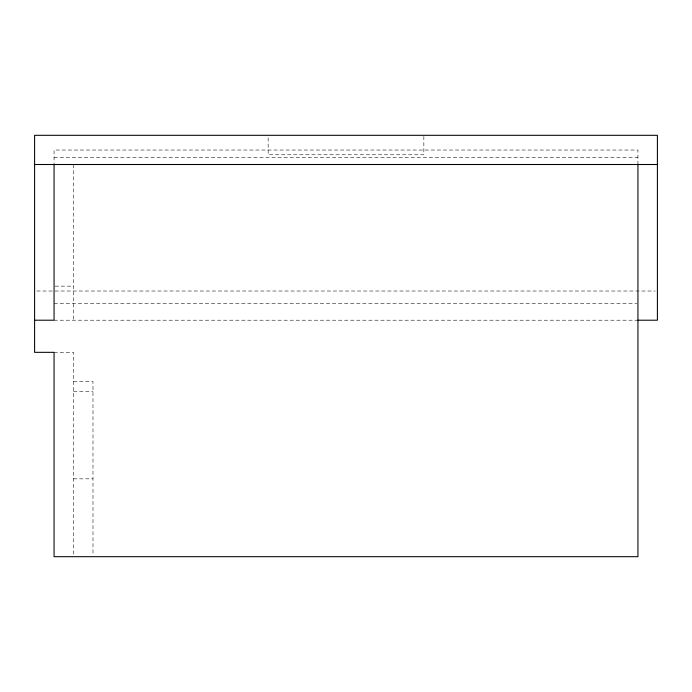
<?xml version="1.0" encoding="UTF-8"?>
<svg xmlns="http://www.w3.org/2000/svg" width="692" height="692" viewBox="0 0 692 692"><rect width="100%" height="100%" fill="white"/><g stroke="black" fill="none" stroke-linecap="round" stroke-linejoin="round"><path stroke-width="0.52" stroke-dasharray="3.46 2.59" d="M54.062 157.707L637.938 157.707M55.144 286.142L73.525 286.142M36.763 291.012L655.237 291.012M54.062 303.676L636.856 303.676M54.062 320.206L636.856 320.206M54.062 352.332L73.525 352.332L73.525 556.688M73.525 381.526L92.987 381.526L92.987 555.607M73.525 391.257L92.987 391.257M73.525 478.838L92.987 478.838M637.938 164.506L637.938 150.034L54.062 150.034L54.062 164.506M423.85 136.393L423.85 154.774L268.15 154.774L268.15 136.393M73.525 164.506L73.525 320.206"/><path stroke-width="1.04" d="M34.6 164.506L657.4 164.506M34.6 320.206L54.062 320.206L54.062 164.506M637.938 320.206L657.4 320.206L657.4 135.312L34.6 135.312L34.6 352.332L54.062 352.332L54.062 556.688L637.938 556.688L637.938 164.194"/></g></svg>
